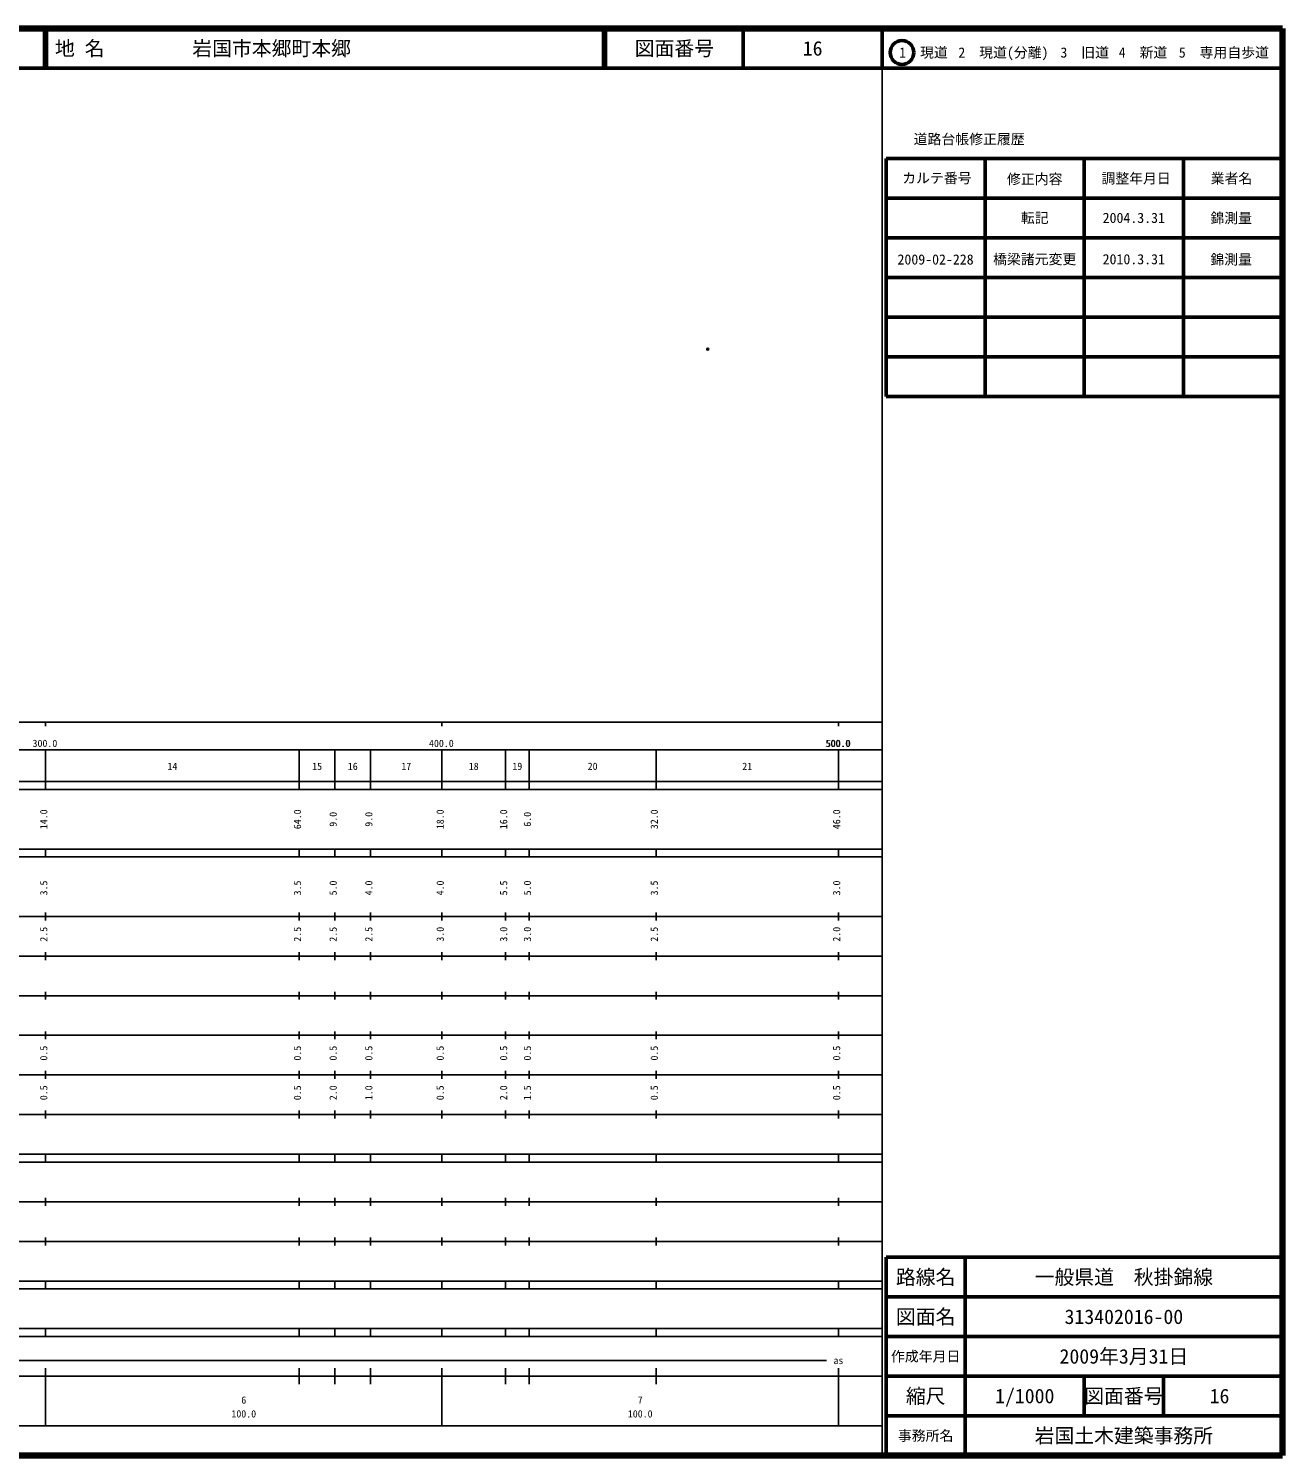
# Model space of a CAD drawing. Units: millimetres on the paper. Extents: x 40 to 680, y 20 to 380.
# Drawn here: x 363.7 to 680, y 20 to 380 of the extents above; entities that cross this region are included whole.
import ezdxf
from ezdxf.enums import TextEntityAlignment as Align

# ---------------------------------------------------------------- set-up
doc = ezdxf.new("R2010")
doc.units = ezdxf.units.MM
doc.header["$PDMODE"] = 32
doc.header["$PDSIZE"] = 0.5
doc.layers.add('M-OTRS', color=6, linetype='Continuous')
doc.layers.add('M-TTL-TXT', color=7, linetype='Continuous')
for name, color, linetype, lineweight in [('M-TTL', 2, 'Continuous', 140), ('M-TTL-BAND', 7, 'Continuous', 25), ('M-TTL-FRAM', 2, 'Continuous', 50), ('M-TTL-LINE', 7, 'Continuous', 50)]:
    doc.layers.add(name, color=color, linetype=linetype, lineweight=lineweight)
doc.styles.add('ＭＳ ゴシック', font='')
doc.styles.get('ＭＳ ゴシック').set_extended_font_data('MS Gothic')

msp = doc.modelspace()

# ---------------------------------------------------------------- linework, layer by layer
at = {"layer": 'M-OTRS'}
msp.add_point((535.018, 299.08), dxfattribs=at)
at = {"layer": 'M-TTL'}
for p, q in [((680, 380), (40, 380)), ((680, 20), (680, 380)), ((40, 20), (680, 20))]:
    msp.add_line(p, q, dxfattribs=at)
at = {"layer": 'M-TTL-BAND'}
for p, q in [((579, 20), (579, 370)), ((40, 205), (579, 205)), ((368, 205), (368, 204)), ((468, 205), (468, 204)), ((568, 205), (568, 204)), ((68, 198), (579, 198)), ((368, 188), (368, 198)), ((432, 188), (432, 198)), ((441, 188), (441, 198)), ((450, 188), (450, 198)), ((468, 188), (468, 198)), ((484, 188), (484, 198)), ((490, 188), (490, 198)), ((522, 188), (522, 198)), ((568, 188), (568, 198)), ((40, 190), (579, 190)), ((40, 188), (579, 188)), ((40, 173), (579, 173)), ((368, 171), (368, 173)), ((432, 171), (432, 173)), ((441, 171), (441, 173)), ((450, 171), (450, 173)), ((468, 171), (468, 173)), ((484, 171), (484, 173)), ((490, 171), (490, 173)), ((522, 171), (522, 173)), ((568, 171), (568, 173)), ((40, 171), (579, 171)), ((40, 156), (579, 156)), ((368, 155), (368, 157)), ((432, 155), (432, 157)), ((441, 155), (441, 157)), ((450, 155), (450, 157)), ((468, 155), (468, 157)), ((484, 155), (484, 157)), ((490, 155), (490, 157)), ((522, 155), (522, 157)), ((568, 155), (568, 157)), ((46, 146), (579, 146)), ((368, 145), (368, 147)), ((432, 145), (432, 147)), ((441, 145), (441, 147)), ((450, 145), (450, 147)), ((468, 145), (468, 147)), ((484, 145), (484, 147)), ((490, 145), (490, 147)), ((522, 145), (522, 147)), ((568, 145), (568, 147)), ((368, 135), (368, 137)), ((432, 135), (432, 137)), ((441, 135), (441, 137)), ((450, 135), (450, 137)), ((468, 135), (468, 137)), ((484, 135), (484, 137)), ((490, 135), (490, 137)), ((522, 135), (522, 137)), ((568, 135), (568, 137)), ((52, 136), (579, 136)), ((46, 126), (579, 126)), ((368, 125), (368, 127)), ((432, 125), (432, 127)), ((441, 125), (441, 127)), ((450, 125), (450, 127)), ((468, 125), (468, 127)), ((484, 125), (484, 127)), ((490, 125), (490, 127)), ((522, 125), (522, 127)), ((568, 125), (568, 127)), ((52, 116), (579, 116)), ((368, 115), (368, 117)), ((432, 115), (432, 117)), ((441, 115), (441, 117)), ((450, 115), (450, 117)), ((468, 115), (468, 117)), ((484, 115), (484, 117)), ((490, 115), (490, 117)), ((522, 115), (522, 117)), ((568, 115), (568, 117)), ((46, 106), (579, 106)), ((368, 105), (368, 107)), ((432, 105), (432, 107)), ((441, 105), (441, 107)), ((450, 105), (450, 107)), ((468, 105), (468, 107)), ((484, 105), (484, 107)), ((490, 105), (490, 107)), ((522, 105), (522, 107)), ((568, 105), (568, 107)), ((40, 96), (579, 96)), ((40, 94), (579, 94)), ((368, 94), (368, 96)), ((432, 94), (432, 96)), ((441, 94), (441, 96)), ((450, 94), (450, 96)), ((468, 94), (468, 96)), ((484, 94), (484, 96)), ((490, 94), (490, 96)), ((522, 94), (522, 96)), ((568, 94), (568, 96)), ((49, 84), (579, 84)), ((368, 83), (368, 85)), ((432, 83), (432, 85)), ((441, 83), (441, 85)), ((450, 83), (450, 85)), ((468, 83), (468, 85)), ((484, 83), (484, 85)), ((490, 83), (490, 85)), ((522, 83), (522, 85)), ((568, 83), (568, 85)), ((40, 74), (579, 74)), ((368, 73), (368, 75)), ((432, 73), (432, 75)), ((441, 73), (441, 75)), ((450, 73), (450, 75)), ((468, 73), (468, 75)), ((484, 73), (484, 75)), ((490, 73), (490, 75)), ((522, 73), (522, 75)), ((568, 73), (568, 75)), ((40, 64), (579, 64)), ((40, 62), (579, 62)), ((368, 62), (368, 64)), ((432, 62), (432, 64)), ((441, 62), (441, 64)), ((450, 62), (450, 64)), ((468, 62), (468, 64)), ((484, 62), (484, 64)), ((490, 62), (490, 64)), ((522, 62), (522, 64)), ((568, 62), (568, 64)), ((40, 52), (579, 52)), ((368, 50), (368, 52)), ((432, 50), (432, 52)), ((441, 50), (441, 52)), ((450, 50), (450, 52)), ((468, 50), (468, 52)), ((484, 50), (484, 52)), ((490, 50), (490, 52)), ((522, 50), (522, 52)), ((568, 50), (568, 52)), ((40, 50), (579, 50)), ((71, 44), (565, 44)), ((40, 40), (579, 40)), ((368, 27.5), (368, 42)), ((432, 38), (432, 42)), ((441, 38), (441, 42)), ((450, 38), (450, 42)), ((468, 27.5), (468, 42)), ((484, 38), (484, 42)), ((490, 38), (490, 42)), ((522, 38), (522, 42)), ((568, 27.5), (568, 42)), ((68, 27.5), (579, 27.5))]:
    msp.add_line(p, q, dxfattribs=at)
at = {"layer": 'M-TTL-FRAM'}
for p, q in [((580, 347.197), (580, 287.197)), ((580, 347.197), (680, 347.197)), ((580, 287.197), (680, 287.197)), ((680, 70), (580, 70)), ((580, 70), (580, 20))]:
    msp.add_line(p, q, dxfattribs=at)
at = {"layer": 'M-TTL-LINE'}
for p, q in [((367.75, 380), (367.75, 370)), ((368.25, 380), (368.25, 370)), ((508.747, 380), (508.747, 370)), ((509.247, 380), (509.247, 370)), ((543.997, 380), (543.997, 370)), ((579, 380), (579, 370)), ((40, 370), (680, 370)), ((605, 347.197), (605, 287.197)), ((630, 347.197), (630, 287.197)), ((655, 347.197), (655, 287.197)), ((580, 337.197), (680, 337.197)), ((580, 327.197), (680, 327.197)), ((580, 317.197), (680, 317.197)), ((580, 307.197), (680, 307.197)), ((580, 297.197), (680, 297.197)), ((600, 70), (600, 20)), ((680, 60), (580, 60)), ((680, 50), (580, 50)), ((680, 40), (580, 40)), ((630, 40), (630, 30)), ((650, 40), (650, 30)), ((680, 30), (580, 30))]:
    msp.add_line(p, q, dxfattribs=at)
msp.add_circle((584.031, 373.958), 3, dxfattribs=at)

# ---------------------------------------------------------------- texts
at = {"layer": 'M-TTL-BAND', "style": 'ＭＳ ゴシック'}
for s, p in [('300.0', (367.844, 198.195)), ('400.0', (467.844, 198.195)), ('500.0', (567.844, 198.195)), ('500.0', (568, 198.195)), ('14', (400, 192.405)), ('15', (436.5, 192.405)), ('16', (445.5, 192.405)), ('17', (459, 192.405)), ('18', (476, 192.405)), ('19', (487, 192.405)), ('20', (506, 192.405)), ('21', (545, 192.405)), ('as', (568, 42.5)), ('6', (418, 32.523)), ('7', (518, 32.523)), ('100.0', (418, 29.033)), ('100.0', (518, 29.033))]:
    msp.add_text(s, height=1.833, dxfattribs=at).set_placement(p, align=Align.BOTTOM_CENTER)
for s, p in [('14.0', (369, 180.5)), ('64.0', (433, 180.5)), ('9.0', (442, 180.5)), ('9.0', (451, 180.5)), ('18.0', (469, 180.5)), ('16.0', (485, 180.5)), ('6.0', (491, 180.5)), ('32.0', (523, 180.5)), ('46.0', (569, 180.5)), ('3.5', (369, 163.174)), ('3.5', (433, 163.174)), ('5.0', (442, 163.174)), ('4.0', (451, 163.174)), ('4.0', (469, 163.174)), ('5.5', (485, 163.174)), ('5.0', (491, 163.174)), ('3.5', (523, 163.174)), ('3.0', (569, 163.174)), ('2.5', (369, 151.5)), ('2.5', (433, 151.5)), ('2.5', (442, 151.5)), ('2.5', (451, 151.5)), ('3.0', (469, 151.5)), ('3.0', (485, 151.5)), ('3.0', (491, 151.5)), ('2.5', (523, 151.5)), ('2.0', (569, 151.5)), ('0.5', (369, 121.5)), ('0.5', (433, 121.5)), ('0.5', (442, 121.5)), ('0.5', (451, 121.5)), ('0.5', (469, 121.5)), ('0.5', (485, 121.5)), ('0.5', (491, 121.5)), ('0.5', (523, 121.5)), ('0.5', (569, 121.5)), ('0.5', (369, 111.5)), ('0.5', (433, 111.5)), ('2.0', (442, 111.5)), ('1.0', (451, 111.5)), ('0.5', (469, 111.5)), ('2.0', (485, 111.5)), ('1.5', (491, 111.5)), ('0.5', (523, 111.5)), ('0.5', (569, 111.5))]:
    msp.add_text(s, height=1.833, rotation=90, dxfattribs=at).set_placement(p, align=Align.BOTTOM_CENTER)
at = {"layer": 'M-TTL-TXT', "style": 'ＭＳ ゴシック'}
for s, p in [('地 名', (370.38, 375)), ('岩国市本郷町本郷', (405.024, 375))]:
    msp.add_text(s, height=3.666, dxfattribs=at).set_placement(p, align=Align.MIDDLE_LEFT)
for s, height, p in [('図面番号', 3.666, (526.622, 375)), ('16', 3.666, (561.497, 375)), ('1\u3000現道', 2.566, (589.448, 373.958)), ('2\u3000現道(分離)', 2.566, (609.619, 373.958)), ('3\u3000旧道', 2.566, (630.121, 373.958)), ('4\u3000新道', 2.566, (644.824, 373.958)), ('5\u3000専用自歩道', 2.566, (665.228, 373.958)), ('道路台帳修正履歴', 2.566, (600.968, 352.113)), ('カルテ番号', 2.566, (592.839, 342.277)), ('修正内容', 2.566, (617.509, 342.023)), ('調整年月日', 2.566, (643.089, 342.197)), ('業者名', 2.566, (667.134, 342.197)), ('転記', 2.566, (617.5, 332.245)), ('2004.3.31', 2.566, (642.5, 332.245)), ('錦測量', 2.566, (667.077, 332.189)), ('2009-02-228', 2.566, (592.5, 321.747)), ('橋梁諸元変更', 2.566, (617.5, 321.804)), ('2010.3.31', 2.566, (642.5, 321.804)), ('錦測量', 2.566, (667.077, 321.747)), ('路線名', 3.666, (590, 65)), ('路線名', 3.666, (590, 65)), ('一般県道\u3000秋掛錦線', 3.666, (640, 65)), ('図面名', 3.666, (590, 55)), ('図面名', 3.666, (590, 55)), ('313402016-00', 3.666, (640, 55)), ('2009年3月31日', 3.666, (640, 45)), ('作成年月日', 2.566, (590, 45)), ('作成年月日', 2.566, (590, 45)), ('縮尺', 3.666, (590, 35)), ('縮尺', 3.666, (590, 35)), ('1/1000', 3.666, (615, 35)), ('図面番号', 3.666, (640, 35)), ('図面番号', 3.666, (640, 35)), ('16', 3.666, (664.125, 35)), ('事務所名', 2.566, (590, 25)), ('事務所名', 2.566, (590, 25)), ('岩国土木建築事務所', 3.666, (640, 25))]:
    msp.add_text(s, height=height, dxfattribs=at).set_placement(p, align=Align.MIDDLE_CENTER)

doc.saveas('drawing.dxf')
